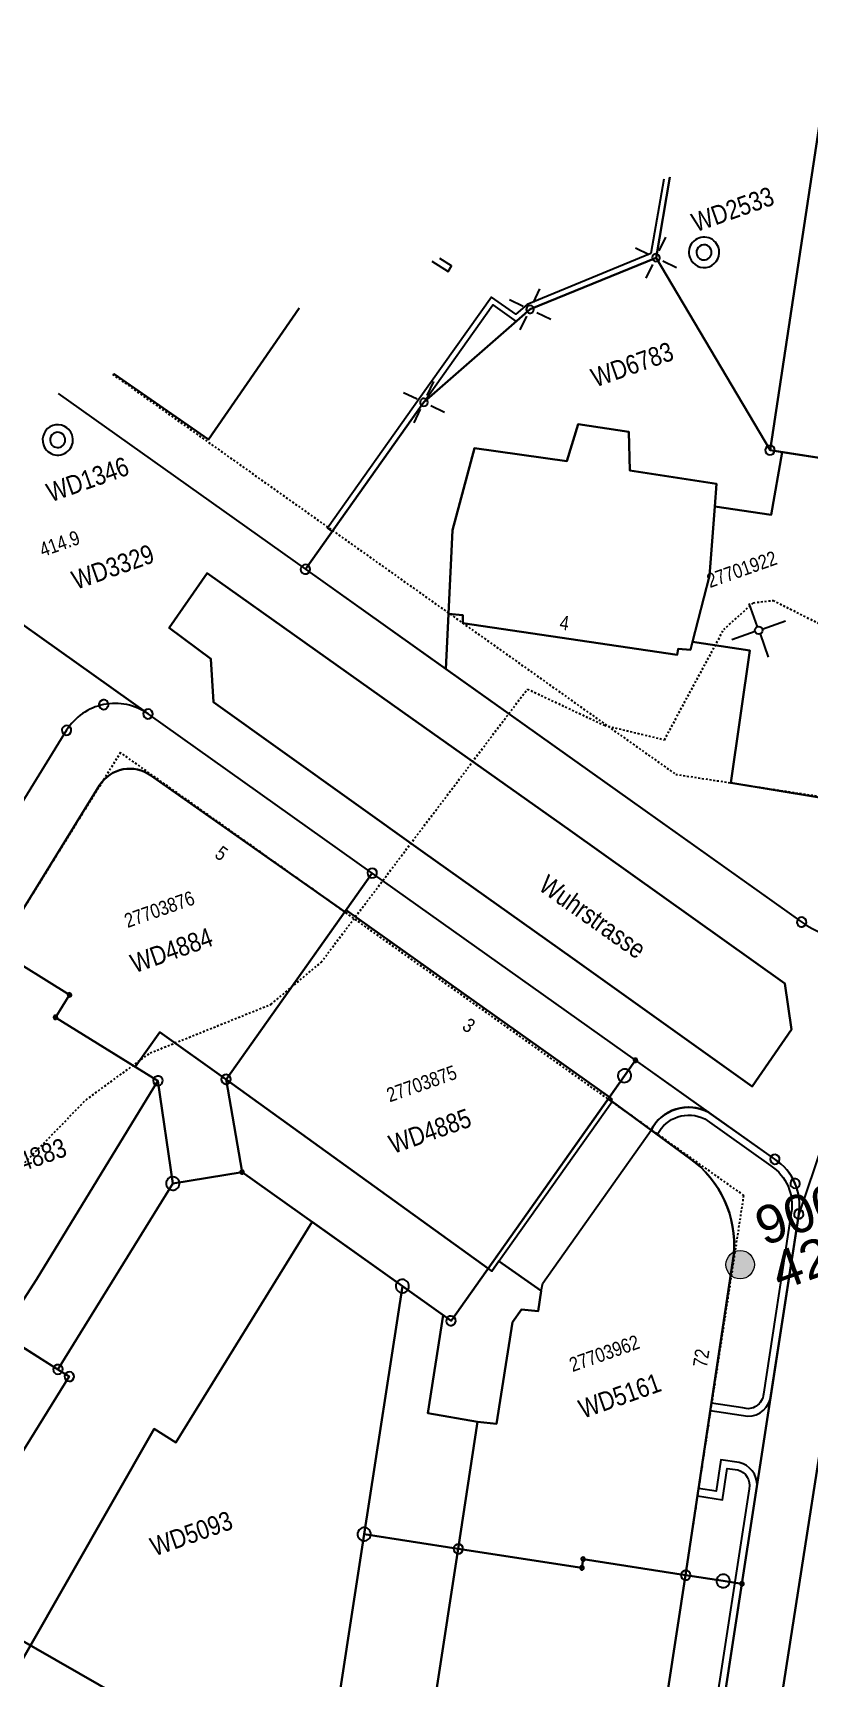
# Model space of a CAD drawing. Header units: metres. Extents: x 679883 to 680199, y 245373 to 245682.
# Drawn here: x 679939.2 to 679980.1, y 245550.8 to 245637.4 of the extents above; entities that cross this region are included whole.
import ezdxf

# ---------------------------------------------------------------- set-up
doc = ezdxf.new("R2010")
doc.units = ezdxf.units.M
doc.linetypes.add('DASHDOT', pattern=[1, 0.5, -0.25, 0, -0.25])
for name, color, linetype in [('1 Projekt-EG', 7, 'Continuous'), ('2 Projekt-UG', 7, 'Continuous'), ('6 Referenzdaten', 7, 'Continuous'), ('7 Projekt-1.OG', 7, 'Continuous'), ('MASSE', 7, 'Continuous')]:
    doc.layers.add(name, color=color, linetype=linetype)
for name, color, linetype, lineweight in [('Fixpunkt', 5, 'Continuous', 0), ('Fixpunkt-Hoehe', 5, 'Continuous', 0), ('Fixpunkt-PNum', 5, 'Continuous', 0)]:
    doc.layers.add(name, color=color, linetype=linetype, lineweight=lineweight)
doc.styles.add('Arial Narrow', font='ARIALN.TTF')
doc.styles.get("Standard").update_dxf_attribs({"font": 'arial.ttf'})
doc.dimstyles.new('ELITE-DIM6', dxfattribs={"dimscale": 10, "dimtxt": 10, "dimasz": 0, "dimexe": 0.3, "dimexo": 51.83, "dimgap": 0.09, "dimtad": 1, "dimdec": 4, "dimdsep": 46, "dimtxsty": 'Arial Narrow', "dimtsz": 0.799999, "dimcen": 0, "dimclrd": 140, "dimclre": 140, "dimclrt": 140, "dimadec": 4, "dimazin": 2, "dimtfac": 1, "dimtdec": 4, "dimtmove": 0, "dimatfit": 3, "dimfxl": 1, "dimtolj": 1, "dimtzin": 0, "dimarcsym": 0})

# ---------------------------------------------------------------- blocks, each defined once
blk = doc.blocks.new('C990')
at = {"layer": 'Fixpunkt'}
h = blk.add_hatch(color=256, dxfattribs=at)
edge = h.paths.add_edge_path()
edge.add_arc((0, 0), 0.75, 0, 360)
blk.add_circle((0, 0), 0.75, dxfattribs=at)
blk = doc.blocks.new('B-3')
at = {"layer": '6 Referenzdaten', "color": 4, "linetype": 'Continuous'}
for points in [[(-2120.479606, 9759.471655), (-1201.140244, 8453.29792), (-319.840244, 9073.79792), (370.359756, 9348.59792), (1085.859756, 9383.69792), (1296.189706, 9759.471655)], [(-774.275441, 9759.471655), (-1454.840244, 9266.99792), (-1809.261735, 9759.471655)], [(-2572.440244, 5573.79792), (-2489.340244, 6061.99792), (-2735.640244, 6412.89792), (-2918.240244, 6284.19792), (-2829.940244, 6174.19792), (-3780.740244, 5401.49792), (-4049.240244, 5193.99792), (-4003.040244, 5135.19792), (-3832.240244, 4917.99792), (-2936.440244, 5638.69792), (-2572.440244, 5573.79792)], [(-2880.140244, 1983.19792), (-2159.640244, 3325.59792), (-1841.340244, 3922.49792), (-2072.340244, 4052.39792), (-1824.840244, 4511.19792), (-1976.440244, 4727.19792), (-2312.140244, 5203.99792), (-3374.640244, 4349.19792), (-3459.240244, 4454.39792), (-4832.540244, 3271.79792), (-4470.040244, 2850.89792), (-3648.040244, 1897.29792), (-3722.640244, 1839.49792), (-3624.940244, 1717.79792), (-3285.940244, 1323.59792), (-3154.740244, 1251.89792), (-3100.740244, 1357.19792), (-2793.440244, 1930.09792), (-2880.140244, 1983.19792)]]:
    blk.add_lwpolyline(points, dxfattribs=at)
for points in [[(-423.340244, 5438.19792), (-1402.140244, 6828.39792), (-2235.940244, 8011.69792, 0.207622), (-2439.740244, 8135.79792, 0.206093), (-2668.840244, 8073.59792), (-3585.540244, 7336.59792), (-4908.540244, 6272.79792), (-5731.240244, 5612.19792), (-5668.140244, 5535.09792), (-5542.440244, 5380.09792), (-4722.240244, 6040.49792), (-3397.140244, 7103.19792), (-2601.140244, 7742.89792, -0.429651), (-2330.140244, 7702.09792), (-1605.940244, 6684.69792), (-1596.940244, 6691.09792), (-617.540244, 5301.29792), (-504.540244, 5380.99792), (-423.340244, 5438.19792)], [(535.859756, 6646.89792), (863.559756, 7270.59792), (594.359756, 7414.49792), (570.059756, 7377.09792), (510.759756, 7404.99792), (495.159756, 7375.89792), (-513.640244, 7910.19792), (-499.440244, 7949.39792), (-569.140244, 7980.79792), (-678.840244, 7711.39792), (644.159756, 5832.29792, 0.261928), (1086.159756, 5620.49792, 0.260827), (1496.459756, 5885.29792), (1477.659756, 6142.19792), (1420.359756, 6172.89792), (951.559756, 6419.59792), (535.859756, 6646.89792)], [(-812.940244, 2653.59792), (117.559756, 4388.79792, 0.138113), (153.259756, 4547.29792, 0.140528), (95.059756, 4702.49792), (-151.340244, 5052.19792, 0.41914), (-468.240244, 5064.79792), (-324.740244, 4855.69792, -0.265079), (-275.340244, 4304.89792), (-1077.040244, 2795.79792), (-2225.740244, 655.49792), (-2049.440244, 560.99792, 0.369529), (-1917.940244, 593.19792), (-812.940244, 2653.59792)]]:
    blk.add_lwpolyline(points, format="xyb", dxfattribs=at)
blk = doc.blocks.new('B-5')
at = {"layer": '6 Referenzdaten', "color": 4, "attachment_point": 5, "style": 'Arial Narrow'}
for s, insert, char_height, width in [('WD6783', (780.359756, 8895.19792), 100, 464.1), ('WD3329', (-2152.740244, 8802.19792), 99.99995, 464.099768), ('WD4884', (-2533.740244, 6797.49792), 99.99999, 464.099954), ('WD4883', (-3628.240244, 6010.59792), 100, 464.1), ('WD4885', (-1567.640244, 5447.29792), 99.99995, 464.099768), ('WD5093', (-3457.740244, 3869.49792), 100, 464.1), ('WD5161', (-1089.440244, 3801.09792), 100, 464.1)]:
    blk.add_mtext(s, dxfattribs=dict(at, insert=insert, char_height=char_height, width=width))
blk = doc.blocks.new('B-6')
at = {"layer": '6 Referenzdaten', "color": 4, "insert": (-384.620692, 6225.189165), "char_height": 99.99994, "width": 668.849599, "attachment_point": 5, "rotation": 305.190008, "style": 'Arial Narrow'}
blk.add_mtext('Wuhrstrasse', dxfattribs=at)
blk = doc.blocks.new('B-7')
at = {"layer": '6 Referenzdaten', "color": 4, "attachment_point": 7, "style": 'Arial Narrow'}
for s, insert, char_height, width in [('WD2533', (1328.612697, 9437.814356), 99.99999, 464.099954), ('WD1346', (-2347.216715, 9230.014346), 99.99995, 464.099768)]:
    blk.add_mtext(s, dxfattribs=dict(at, insert=insert, char_height=char_height, width=width))
blk = doc.blocks.new('B-9')
at = {"layer": '6 Referenzdaten', "color": 4, "linetype": 'Continuous'}
for points in [[(3571.698086, 9759.471655), (3535.759756, 9689.29792), (3370.159756, 9378.89792), (2867.359756, 8438.79792), (2431.859756, 7627.59792), (1496.459756, 5885.29792, -0.260827), (1086.159756, 5620.49792), (117.559756, 4388.79792), (-812.940244, 2653.59792), (-1917.940244, 593.19792), (-1960.740244, 513.29792), (-2434.240244, -370.50208), (-3644.440244, -2523.50208, 0.000099)], [(-3351.840244, -2622.30208), (-2413.340244, -924.20208, 0.000879), (-2140.940244, -430.90208, 0.003724), (-924.540244, 1820.19792), (280.259756, 4053.19792, 0.114172)], [(280.259756, 4053.19792), (-924.540244, 1820.19792, -0.003724), (-2140.940244, -430.90208), (-940.340244, -677.90208, -0.018738)], [(-2120.479606, 9759.471655), (-1201.140244, 8453.29792), (-678.840244, 7711.39792), (644.159756, 5832.29792, 0.261928), (1086.159756, 5620.49792), (117.559756, 4388.79792, 0.138113), (153.259756, 4547.29792, 0.140528), (95.059756, 4702.49792), (-151.340244, 5052.19792), (-423.340244, 5438.19792), (-1402.140244, 6828.39792), (-2235.940244, 8011.69792), (-3099.440244, 9240.49792), (-3465.469672, 9759.471655)], [(-8215.696148, 5006.460093, 0.095567), (-8103.440244, 4971.59792, 0.195659), (-7887.340244, 5037.69792), (-6337.840244, 6281.59792), (-5073.040244, 7296.59792), (-4310.640244, 7907.39792), (-3157.640244, 8832.69792, 0.190751), (-3048.340244, 9024.19792, 0.191974), (-3099.440244, 9240.49792), (-2235.940244, 8011.69792, 0.207622), (-2439.740244, 8135.79792, 0.206093), (-2668.840244, 8073.59792), (-3585.540244, 7336.59792), (-4908.540244, 6272.79792), (-5731.240244, 5612.19792), (-7282.740244, 4367.19792, 0.203663), (-7394.840244, 4160.59792, 0.201476), (-7324.740244, 3938.59792), (-8215.696148, 4974.478764)]]:
    blk.add_lwpolyline(points, format="xyb", dxfattribs=at)
for points in [[(-1112.840244, 6845.69792), (-1890.340244, 7954.59792), (-1828.240244, 8175.19792), (-1979.840244, 8401.49792), (-1695.440244, 8605.79792), (-968.440244, 7575.19792), (-345.140244, 6692.49792), (452.359756, 5556.69792), (404.659756, 5317.29792), (110.259756, 5103.59792), (-557.440244, 6054.69792), (-1112.840244, 6845.69792)], [(-345.140244, 6692.49792), (-968.440244, 7575.19792), (-1695.440244, 8605.79792), (-1979.840244, 8401.49792), (-1828.240244, 8175.19792), (-1890.340244, 7954.59792), (-1112.840244, 6845.69792), (-557.440244, 6054.69792), (110.259756, 5103.59792), (404.659756, 5317.29792), (452.359756, 5556.69792), (-345.140244, 6692.49792)]]:
    blk.add_lwpolyline(points, dxfattribs=at)
blk = doc.blocks.new('B-12')
at = {"layer": '6 Referenzdaten', "color": 9, "linetype": 'Continuous'}
for points in [[(1296.189706, 9759.471655), (1085.859756, 9383.69792), (370.359756, 9348.59792), (-319.840244, 9073.79792), (-1201.140244, 8453.29792), (-678.840244, 7711.39792), (-569.140244, 7980.79792), (-402.640244, 8389.59792), (-148.740244, 8757.29792), (285.859756, 8531.59792), (407.759756, 8694.59792), (644.959756, 8568.29792), (583.259756, 8373.09792), (990.659756, 8156.19792), (941.959756, 8046.69792), (1206.959756, 7906.39792), (1370.659756, 8198.49792), (1314.259756, 8228.79792), (2132.139011, 9759.471655)], [(-1520.340244, 4664.19792), (-2489.340244, 6061.99792), (-2572.440244, 5573.79792), (-2936.440244, 5638.69792), (-3832.240244, 4917.99792), (-4003.040244, 5135.19792), (-4225.840244, 4963.19792), (-4287.140244, 5040.39792), (-4848.640244, 4581.59792), (-4815.440244, 4541.39792), (-5300.340244, 4136.09792), (-5431.440244, 4150.79792), (-5462.740244, 4191.69792), (-5797.340244, 3913.79792), (-5722.940244, 3826.19792)], [(-4832.540244, 3271.79792), (-3459.240244, 4454.39792), (-3374.640244, 4349.19792), (-2312.140244, 5203.99792), (-1976.440244, 4727.19792), (-1824.840244, 4511.19792), (-2072.340244, 4052.39792), (-1841.340244, 3922.49792), (-1750.640244, 3878.89792), (-1493.740244, 4355.09792), (-1426.840244, 4402.09792), (-1346.740244, 4364.19792), (-1296.340244, 4460.19792), (-1453.340244, 4680.89792), (-1506.040244, 4643.79792), (-1520.340244, 4664.19792)]]:
    blk.add_lwpolyline(points, dxfattribs=at)
blk.add_lwpolyline([(-151.340244, 5052.19792), (-423.340244, 5438.19792), (-504.540244, 5380.99792), (-617.540244, 5301.29792), (-607.740244, 5287.39792), (-616.740244, 5281.09792), (-612.240244, 5274.49792), (-468.240244, 5064.79792, -0.41914), (-151.340244, 5052.19792)], format="xyb", dxfattribs=at)
blk = doc.blocks.new('B-14')
at = {"layer": '6 Referenzdaten', "color": 6, "attachment_point": 5, "style": 'Arial Narrow'}
for s, insert, char_height, width, rotation in [('4', (-8.940244, 7732.79792), 74.99995, 49.612467, 332.010007), ('5', (-2115.940244, 7190.89792), 74.99995, 49.612467, 305.010007), ('3', (-1189.340244, 5903.49792), 74.99994, 49.61246, 305.010007), ('72', (-619.240244, 3845.59792), 74.99999, 99.224987, 62.01)]:
    blk.add_mtext(s, dxfattribs=dict(at, insert=insert, char_height=char_height, width=width, rotation=rotation))
for s, insert, char_height, width in [('27701922', (965.259756, 7686.89792), 75, 396.9), ('27703876', (-2521.940244, 7022.09792), 75, 396.9), ('27703875', (-1525.940244, 5697.29792), 74.99995, 396.899735), ('27703962', (-1091.540244, 4038.89792), 75, 396.9)]:
    blk.add_mtext(s, dxfattribs=dict(at, insert=insert, char_height=char_height, width=width))
blk = doc.blocks.new('B-17')
at = {"layer": '6 Referenzdaten', "color": 6, "linetype": 'Continuous'}
for points in [[(1261.767555, 9759.471655), (1067.859756, 9412.89792), (363.959756, 9378.39792), (290.759756, 9349.19792), (200.659756, 9476.99792), (-337.140244, 9098.29792), (-1018.740244, 8618.39792), (-1001.440244, 8593.89792), (-319.840244, 9073.79792), (193.459756, 9435.19792), (279.859756, 9312.59792), (370.359756, 9348.59792), (1085.859756, 9383.69792), (1296.139768, 9759.471655)], [(-32.485484, 9759.471655), (29.059756, 9679.79792), (56.759756, 9701.19792), (11.74629, 9759.471655)]]:
    blk.add_lwpolyline(points, dxfattribs=at)
for points in [[(-338.240244, 3538.89792), (117.559756, 4388.79792, 0.298718), (95.059756, 4702.49792), (-153.940244, 5054.99792, 0.41435), (-468.240244, 5064.79792), (-445.340244, 5031.29792, -0.414005), (-181.040244, 5025.49792), (63.259756, 4678.19792, -0.299432), (82.259756, 4407.69792), (-373.640244, 3557.69792, -0.490948), (-499.740244, 3525.79792), (-647.440244, 3604.29792), (-666.240244, 3568.99792), (-490.040244, 3475.39792, 0.38664), (-338.240244, 3538.89792)], [(-1160.440244, 2005.69792), (-812.940244, 2653.59792), (-565.440244, 3115.19792, 0.356775), (-613.640244, 3260.99792), (-699.540244, 3306.69792), (-777.640244, 3159.79792), (-860.340244, 3203.69792), (-879.140244, 3168.39792), (-761.040244, 3105.69792), (-683.040244, 3252.59792), (-633.940244, 3226.49792, -0.414161), (-610.740244, 3113.89792), (-1193.540244, 2027.99792, -0.332739), (-1292.840244, 1993.59792), (-1459.540244, 2083.09792), (-1478.440244, 2047.89792), (-1308.540244, 1956.69792, 0.341557), (-1160.440244, 2005.69792)]]:
    blk.add_lwpolyline(points, format="xyb", dxfattribs=at)
blk = doc.blocks.new('B-23')
at = {"layer": '6 Referenzdaten', "color": 6, "linetype": 'Continuous'}
for points in [[(-1453.340244, 4680.89792), (-612.240244, 5274.49792)], [(-1296.340244, 4460.19792), (-1274.640244, 4494.89792), (-468.240244, 5064.79792)]]:
    blk.add_lwpolyline(points, dxfattribs=at)
blk = doc.blocks.new('B-24')
at = {"layer": '6 Referenzdaten', "color": 6, "linetype": 'Continuous'}
for points in [[(3571.698086, 9759.471655), (3535.759756, 9689.29792), (3370.159756, 9378.89792), (2867.359756, 8438.79792), (2431.859756, 7627.59792), (1496.459756, 5885.29792, -0.260827), (1086.159756, 5620.49792), (117.559756, 4388.79792), (-812.940244, 2653.59792), (-1960.740244, 513.29792), (-2434.240244, -370.50208), (-3713.140244, -2645.60208)], [(-2120.479606, 9759.471655), (-1201.140244, 8453.29792), (644.159756, 5832.29792, 0.261928), (1086.159756, 5620.49792), (117.559756, 4388.79792, 0.138113), (153.259756, 4547.29792, 0.140528), (95.059756, 4702.49792), (-423.340244, 5438.19792), (-1402.140244, 6828.39792), (-2235.940244, 8011.69792), (-3099.440244, 9240.49792), (-3465.469672, 9759.471655)], [(1496.459756, 5885.29792), (2431.859756, 7627.59792), (2344.159756, 7675.29792), (2252.459756, 7723.99792), (1314.259756, 8228.79792), (1085.859756, 9383.69792), (370.359756, 9348.59792), (-319.840244, 9073.79792), (-1201.140244, 8453.29792), (644.159756, 5832.29792, 0.261928), (1086.159756, 5620.49792, 0.260827), (1496.459756, 5885.29792)], [(-8215.696148, 5006.460093, 0.095567), (-8103.440244, 4971.59792, 0.195659), (-7887.340244, 5037.69792), (-6337.840244, 6281.59792), (-5073.040244, 7296.59792), (-4310.640244, 7907.39792), (-3157.640244, 8832.69792, 0.190751), (-3048.340244, 9024.19792, 0.191974), (-3099.440244, 9240.49792), (-2235.940244, 8011.69792, 0.207622), (-2439.740244, 8135.79792, 0.206093), (-2668.840244, 8073.59792), (-3585.540244, 7336.59792), (-4908.540244, 6272.79792), (-5731.240244, 5612.19792), (-7282.740244, 4367.19792, 0.203663), (-7394.840244, 4160.59792, 0.202279), (-7324.740244, 3938.59792), (-8215.696148, 4974.478764)], [(-1402.140244, 6828.39792), (-2235.940244, 8011.69792, 0.207622), (-2439.740244, 8135.79792, 0.206093), (-2668.840244, 8073.59792), (-3585.540244, 7336.59792), (-3522.440244, 7259.49792), (-3397.140244, 7103.19792), (-3118.240244, 6756.19792), (-3227.040244, 6668.59792), (-2829.940244, 6174.19792), (-2936.440244, 5638.69792), (-2572.440244, 5573.79792), (-2489.340244, 6061.99792), (-1402.140244, 6828.39792)], [(-812.940244, 2653.59792), (117.559756, 4388.79792, 0.138113), (153.259756, 4547.29792, 0.140528), (95.059756, 4702.49792), (-423.340244, 5438.19792), (-504.540244, 5380.99792), (-1795.740244, 4469.79792), (-1976.440244, 4727.19792), (-2601.040244, 3563.29792), (-2159.640244, 3325.59792), (-1579.140244, 3013.79792), (-1557.740244, 3055.09792), (-1077.040244, 2795.79792), (-900.640244, 2701.29792), (-812.940244, 2653.59792)]]:
    blk.add_lwpolyline(points, format="xyb", dxfattribs=at)
for points in [[(-2120.479606, 9759.471655), (-1201.140244, 8453.29792), (-319.840244, 9073.79792), (370.359756, 9348.59792), (1085.859756, 9383.69792), (1296.139768, 9759.471655)], [(1296.139768, 9759.471655), (1085.859756, 9383.69792), (1314.259756, 8228.79792), (2252.459756, 7723.99792), (2344.159756, 7675.29792), (2431.859756, 7627.59792), (2867.359756, 8438.79792), (3370.159756, 9378.89792), (3282.459756, 9426.69792), (3155.459756, 9494.89792), (2663.043522, 9759.471655)], [(-2936.440244, 5638.69792), (-2829.940244, 6174.19792), (-3227.040244, 6668.59792), (-3118.240244, 6756.19792), (-3397.140244, 7103.19792), (-3522.440244, 7259.49792), (-3585.540244, 7336.59792), (-4908.540244, 6272.79792), (-4722.240244, 6040.49792), (-4049.240244, 5193.99792), (-3832.240244, 4917.99792), (-2936.440244, 5638.69792)], [(-423.340244, 5438.19792), (-1402.140244, 6828.39792), (-2489.340244, 6061.99792), (-2572.440244, 5573.79792), (-1976.440244, 4727.19792), (-1795.740244, 4469.79792), (-504.540244, 5380.99792), (-423.340244, 5438.19792)], [(-4049.240244, 5193.99792), (-4722.240244, 6040.49792), (-4908.540244, 6272.79792), (-5731.240244, 5612.19792), (-5668.140244, 5535.09792), (-4876.240244, 4559.19792), (-4848.640244, 4581.59792), (-4566.740244, 4240.59792), (-3788.440244, 4862.59792), (-3832.240244, 4917.99792), (-4049.240244, 5193.99792)], [(-2601.040244, 3563.29792), (-1976.440244, 4727.19792), (-2572.440244, 5573.79792), (-2936.440244, 5638.69792), (-3832.240244, 4917.99792), (-3788.440244, 4862.59792), (-4566.740244, 4240.59792), (-4521.040244, 4191.19792), (-4783.040244, 3979.49792), (-4090.640244, 3176.29792), (-3473.440244, 2461.99792), (-3173.940244, 2495.19792), (-2601.040244, 3563.29792)], [(-4470.040244, 2850.89792), (-4090.640244, 3176.29792), (-4783.040244, 3979.49792), (-5095.540244, 3726.09792), (-5722.940244, 3826.19792), (-6392.740244, 3239.79792), (-6579.340244, 3073.09792), (-5572.740244, 1904.29792), (-4470.040244, 2850.89792)], [(-1960.740244, 513.29792), (-812.940244, 2653.59792), (-900.640244, 2701.29792), (-1077.040244, 2795.79792), (-1557.740244, 3055.09792), (-1579.140244, 3013.79792), (-2159.640244, 3325.59792), (-2601.040244, 3563.29792), (-3173.940244, 2495.19792), (-3254.540244, 1552.99792), (-3100.740244, 1357.19792), (-2628.140244, 1098.89792), (-2723.640244, 922.49792), (-2225.740244, 655.49792), (-2049.440244, 560.99792), (-1960.740244, 513.29792)]]:
    blk.add_lwpolyline(points, dxfattribs=at)
blk = doc.blocks.new('B-25')
at = {"layer": '6 Referenzdaten', "color": 3, "linetype": 'DASHDOT'}
blk.add_lwpolyline([(-1816.443257, 9759.471655), (277.559756, 6786.09792)], dxfattribs=at)
blk.add_lwpolyline([(-1816.443257, 9759.471655), (277.559756, 6786.09792)], dxfattribs=at)
blk = doc.blocks.new('B-27')
at = {"layer": '6 Referenzdaten', "color": 3, "linetype": 'DASHDOT'}
blk.add_lwpolyline([(-8215.696148, 5954.80422), (-8136.140244, 5842.09792), (-7866.240244, 5343.19792), (-6875.940244, 4275.19792), (-6725.540244, 4246.29792), (-5732.040244, 4966.99792), (-3219.640244, 6206.59792), (-2819.740244, 6326.19792), (-2134.140244, 6355.49792), (-1812.140244, 6475.79792), (-308.740244, 7469.59792), (9.859756, 7154.69792), (282.459756, 6977.49792), (769.559756, 7419.79792), (964.459756, 7501.19792), (1065.859756, 7478.19792), (1275.059756, 7260.29792)], dxfattribs=at)
blk = doc.blocks.new('B-29')
at = {"layer": '6 Referenzdaten', "color": 3, "insert": (-2483.862268, 8973.38389), "char_height": 75, "width": 223.65, "attachment_point": 7, "style": 'Arial Narrow'}
blk.add_mtext('414.9', dxfattribs=at)
blk = doc.blocks.new('LFP3ST-8')
at = {"layer": '6 Referenzdaten', "color": 6, "linetype": 'Continuous'}
for points in [[(1253.659756, 9325.79792, 1), (1413.659756, 9325.79792, 1), (1253.659756, 9325.79792)], [(1293.659756, 9325.79792, 1), (1373.659756, 9325.79792, 1), (1293.659756, 9325.79792)]]:
    blk.add_lwpolyline(points, format="xyb", dxfattribs=at)
blk = doc.blocks.new('LFP3ST-9')
at = {"layer": '6 Referenzdaten', "color": 6, "linetype": 'Continuous'}
for points in [[(-2283.640244, 9529.49792, 1), (-2123.640244, 9529.49792, 1), (-2283.640244, 9529.49792)], [(-2243.640244, 9529.49792, 1), (-2163.640244, 9529.49792, 1), (-2243.640244, 9529.49792)]]:
    blk.add_lwpolyline(points, format="xyb", dxfattribs=at)
blk = doc.blocks.new('GPM-5')
at = {"layer": '6 Referenzdaten', "color": 6, "linetype": 'Continuous'}
blk.add_lwpolyline([(-1976.440244, 4762.19792, 1), (-1976.440244, 4692.19792, 1), (-1976.440244, 4762.19792)], format="xyb", dxfattribs=at)
blk = doc.blocks.new('GPBOL-16')
at = {"layer": '6 Referenzdaten', "color": 6, "linetype": 'Continuous'}
blk.add_lwpolyline([(-1795.740244, 4494.79792, 1), (-1795.740244, 4444.79792, 1), (-1795.740244, 4494.79792)], format="xyb", dxfattribs=at)
blk = doc.blocks.new('GPUV-2')
at = {"layer": '6 Referenzdaten', "color": 4, "linetype": 'Continuous'}
blk.add_lwpolyline([(-1579.140244, 3023.79792, 1), (-1579.140244, 3003.79792, 1), (-1579.140244, 3023.79792)], format="xyb", dxfattribs=at)
blk = doc.blocks.new('GPUV-3')
at = {"layer": '6 Referenzdaten', "color": 4, "linetype": 'Continuous'}
blk.add_lwpolyline([(-1557.740244, 3065.09792, 1), (-1557.740244, 3045.09792, 1), (-1557.740244, 3065.09792)], format="xyb", dxfattribs=at)
blk = doc.blocks.new('GPBOL-17')
at = {"layer": '6 Referenzdaten', "color": 6, "linetype": 'Continuous'}
blk.add_lwpolyline([(-1402.140244, 6853.39792, 1), (-1402.140244, 6803.39792, 1), (-1402.140244, 6853.39792)], format="xyb", dxfattribs=at)
blk = doc.blocks.new('GPBOL-18')
at = {"layer": '6 Referenzdaten', "color": 6, "linetype": 'Continuous'}
blk.add_lwpolyline([(-1201.140244, 8478.29792, 1), (-1201.140244, 8428.29792, 1), (-1201.140244, 8478.29792)], format="xyb", dxfattribs=at)
blk = doc.blocks.new('GPBOL-19')
at = {"layer": '6 Referenzdaten', "color": 6, "linetype": 'Continuous'}
blk.add_lwpolyline([(-1077.040244, 2820.79792, 1), (-1077.040244, 2770.79792, 1), (-1077.040244, 2820.79792)], format="xyb", dxfattribs=at)
blk = doc.blocks.new('GPM-6')
at = {"layer": '6 Referenzdaten', "color": 6, "linetype": 'Continuous'}
blk.add_lwpolyline([(-900.640244, 2736.29792, 1), (-900.640244, 2666.29792, 1), (-900.640244, 2736.29792)], format="xyb", dxfattribs=at)
blk = doc.blocks.new('GPUV-4')
at = {"layer": '6 Referenzdaten', "color": 4, "linetype": 'Continuous'}
blk.add_lwpolyline([(-812.940244, 2663.59792, 1), (-812.940244, 2643.59792, 1), (-812.940244, 2663.59792)], format="xyb", dxfattribs=at)
blk = doc.blocks.new('GPM-7')
at = {"layer": '6 Referenzdaten', "color": 6, "linetype": 'Continuous'}
blk.add_lwpolyline([(-504.540244, 5415.99792, 1), (-504.540244, 5345.99792, 1), (-504.540244, 5415.99792)], format="xyb", dxfattribs=at)
blk = doc.blocks.new('GPUV-5')
at = {"layer": '6 Referenzdaten', "color": 4, "linetype": 'Continuous'}
blk.add_lwpolyline([(-423.340244, 5448.19792, 1), (-423.340244, 5428.19792, 1), (-423.340244, 5448.19792)], format="xyb", dxfattribs=at)
blk = doc.blocks.new('GPKRZ')
at = {"layer": '6 Referenzdaten', "color": 4, "linetype": 'Continuous'}
for points in [[(-404.740244, 9158.69792), (-348.140244, 9102.09792)], [(-291.640244, 9102.19792), (-234.940244, 9158.69792)], [(-404.740244, 8988.89792), (-348.140244, 9045.49792)], [(-291.540244, 9045.49792), (-234.940244, 8988.89792)]]:
    blk.add_lwpolyline(points, dxfattribs=at)
blk.add_lwpolyline([(-319.840244, 9093.79792, 1), (-319.840244, 9053.79792, 1), (-319.840244, 9093.79792)], format="xyb", dxfattribs=at)
blk = doc.blocks.new('GPBOL-20')
at = {"layer": '6 Referenzdaten', "color": 6, "linetype": 'Continuous'}
blk.add_lwpolyline([(95.059756, 4727.49792, 1), (95.059756, 4677.49792, 1), (95.059756, 4727.49792)], format="xyb", dxfattribs=at)
blk = doc.blocks.new('GPBOL-21')
at = {"layer": '6 Referenzdaten', "color": 6, "linetype": 'Continuous'}
blk.add_lwpolyline([(117.559756, 4413.79792, 1), (117.559756, 4363.79792, 1), (117.559756, 4413.79792)], format="xyb", dxfattribs=at)
blk = doc.blocks.new('GPBOL-22')
at = {"layer": '6 Referenzdaten', "color": 6, "linetype": 'Continuous'}
blk.add_lwpolyline([(153.259756, 4572.29792, 1), (153.259756, 4522.29792, 1), (153.259756, 4572.29792)], format="xyb", dxfattribs=at)
blk = doc.blocks.new('GPKRZ-2')
at = {"layer": '6 Referenzdaten', "color": 4, "linetype": 'Continuous'}
for points in [[(285.459756, 9433.49792), (342.059756, 9376.89792)], [(398.559756, 9376.99792), (455.259756, 9433.49792)], [(285.459756, 9263.69792), (342.059756, 9320.29792)], [(398.659756, 9320.29792), (455.259756, 9263.69792)]]:
    blk.add_lwpolyline(points, dxfattribs=at)
blk.add_lwpolyline([(370.359756, 9368.59792, 1), (370.359756, 9328.59792, 1), (370.359756, 9368.59792)], format="xyb", dxfattribs=at)
blk = doc.blocks.new('GPBOL-23')
at = {"layer": '6 Referenzdaten', "color": 6, "linetype": 'Continuous'}
blk.add_lwpolyline([(644.159756, 5857.29792, 1), (644.159756, 5807.29792, 1), (644.159756, 5857.29792)], format="xyb", dxfattribs=at)
blk = doc.blocks.new('GPKRZ-3')
at = {"layer": '6 Referenzdaten', "color": 4, "linetype": 'Continuous'}
for points in [[(1000.959756, 9468.59792), (1057.559756, 9411.99792)], [(1114.059756, 9412.09792), (1170.759756, 9468.59792)], [(1000.959756, 9298.79792), (1057.559756, 9355.39792)], [(1114.159756, 9355.39792), (1170.759756, 9298.79792)]]:
    blk.add_lwpolyline(points, dxfattribs=at)
blk.add_lwpolyline([(1085.859756, 9403.69792, 1), (1085.859756, 9363.69792, 1), (1085.859756, 9403.69792)], format="xyb", dxfattribs=at)
blk = doc.blocks.new('GPBOL-25')
at = {"layer": '6 Referenzdaten', "color": 6, "linetype": 'Continuous'}
blk.add_lwpolyline([(1314.259756, 8253.79792, 1), (1314.259756, 8203.79792, 1), (1314.259756, 8253.79792)], format="xyb", dxfattribs=at)
blk = doc.blocks.new('GPUV-7')
at = {"layer": '6 Referenzdaten', "color": 4, "linetype": 'Continuous'}
blk.add_lwpolyline([(-3118.240244, 6766.19792, 1), (-3118.240244, 6746.19792, 1), (-3118.240244, 6766.19792)], format="xyb", dxfattribs=at)
blk = doc.blocks.new('GPBOL-35')
at = {"layer": '6 Referenzdaten', "color": 6, "linetype": 'Continuous'}
blk.add_lwpolyline([(-2235.940244, 8036.69792, 1), (-2235.940244, 7986.69792, 1), (-2235.940244, 8036.69792)], format="xyb", dxfattribs=at)
blk = doc.blocks.new('GPBOL-36')
at = {"layer": '6 Referenzdaten', "color": 6, "linetype": 'Continuous'}
blk.add_lwpolyline([(-2668.840244, 8098.59792, 1), (-2668.840244, 8048.59792, 1), (-2668.840244, 8098.59792)], format="xyb", dxfattribs=at)
blk = doc.blocks.new('GPBOL-37')
at = {"layer": '6 Referenzdaten', "color": 6, "linetype": 'Continuous'}
blk.add_lwpolyline([(-2439.740244, 8160.79792, 1), (-2439.740244, 8110.79792, 1), (-2439.740244, 8160.79792)], format="xyb", dxfattribs=at)
blk = doc.blocks.new('GPBOL-66')
at = {"layer": '6 Referenzdaten', "color": 6, "linetype": 'Continuous'}
blk.add_lwpolyline([(-2159.640244, 3350.59792, 1), (-2159.640244, 3300.59792, 1), (-2159.640244, 3350.59792)], format="xyb", dxfattribs=at)
blk = doc.blocks.new('GPM-25')
at = {"layer": '6 Referenzdaten', "color": 6, "linetype": 'Continuous'}
blk.add_lwpolyline([(-2601.040244, 3598.29792, 1), (-2601.040244, 3528.29792, 1), (-2601.040244, 3598.29792)], format="xyb", dxfattribs=at)
blk = doc.blocks.new('GPBOL-72')
at = {"layer": '6 Referenzdaten', "color": 6, "linetype": 'Continuous'}
blk.add_lwpolyline([(-3788.440244, 4887.59792, 1), (-3788.440244, 4837.59792, 1), (-3788.440244, 4887.59792)], format="xyb", dxfattribs=at)
blk = doc.blocks.new('GPBOL-73')
at = {"layer": '6 Referenzdaten', "color": 6, "linetype": 'Continuous'}
blk.add_lwpolyline([(-3832.240244, 4942.99792, 1), (-3832.240244, 4892.99792, 1), (-3832.240244, 4942.99792)], format="xyb", dxfattribs=at)
blk = doc.blocks.new('GPUV-17')
at = {"layer": '6 Referenzdaten', "color": 4, "linetype": 'Continuous'}
blk.add_lwpolyline([(-2572.440244, 5583.79792, 1), (-2572.440244, 5563.79792, 1), (-2572.440244, 5583.79792)], format="xyb", dxfattribs=at)
blk = doc.blocks.new('GPM-27')
at = {"layer": '6 Referenzdaten', "color": 6, "linetype": 'Continuous'}
blk.add_lwpolyline([(-2936.440244, 5673.69792, 1), (-2936.440244, 5603.69792, 1), (-2936.440244, 5673.69792)], format="xyb", dxfattribs=at)
blk = doc.blocks.new('GPBOL-77')
at = {"layer": '6 Referenzdaten', "color": 6, "linetype": 'Continuous'}
blk.add_lwpolyline([(-2489.340244, 6086.99792, 1), (-2489.340244, 6036.99792, 1), (-2489.340244, 6086.99792)], format="xyb", dxfattribs=at)
blk = doc.blocks.new('GPBOL-78')
at = {"layer": '6 Referenzdaten', "color": 6, "linetype": 'Continuous'}
blk.add_lwpolyline([(-2829.940244, 6199.19792, 1), (-2829.940244, 6149.19792, 1), (-2829.940244, 6199.19792)], format="xyb", dxfattribs=at)
blk = doc.blocks.new('GPUV-19')
at = {"layer": '6 Referenzdaten', "color": 4, "linetype": 'Continuous'}
blk.add_lwpolyline([(-3227.040244, 6678.59792, 1), (-3227.040244, 6658.59792, 1), (-3227.040244, 6678.59792)], format="xyb", dxfattribs=at)
blk = doc.blocks.new('65')
at = {"layer": '6 Referenzdaten', "color": 3, "linetype": 'DASHDOT'}
blk.add_lwpolyline([(-7135.340244, 4102.59792), (-4019.440244, 482.19792)], dxfattribs=at)
blk.add_lwpolyline([(-7135.340244, 4102.59792), (-4019.440244, 482.19792)], dxfattribs=at)
blk = doc.blocks.new('147')
at = {"layer": '6 Referenzdaten', "color": 3, "linetype": 'DASHDOT'}
blk.add_lwpolyline([(-4019.440244, 482.19792), (-2697.340244, -226.20208), (-122.140244, 4577.39792)], dxfattribs=at)
blk.add_lwpolyline([(-4019.440244, 482.19792), (-2697.340244, -226.20208), (-122.140244, 4577.39792)], dxfattribs=at)
blk = doc.blocks.new('148')
at = {"layer": '6 Referenzdaten', "color": 3, "linetype": 'DASHDOT'}
blk.add_lwpolyline([(-122.140244, 4577.39792), (-2440.940244, 7868.79792), (-7135.340244, 4102.59792)], dxfattribs=at)
blk.add_lwpolyline([(-122.140244, 4577.39792), (-2440.940244, 7868.79792), (-7135.340244, 4102.59792)], dxfattribs=at)
blk = doc.blocks.new('149')
at = {"layer": '6 Referenzdaten', "color": 3, "linetype": 'DASHDOT'}
blk.add_lwpolyline([(277.559756, 6786.09792), (1422.359756, 6173.39792), (2252.459756, 7723.99792)], dxfattribs=at)
blk.add_lwpolyline([(277.559756, 6786.09792), (1422.359756, 6173.39792), (2252.459756, 7723.99792)], dxfattribs=at)
blk = doc.blocks.new('NETZKR-10')
at = {"layer": '6 Referenzdaten', "color": 8, "linetype": 'Continuous'}
for points in [[(942.459756, 7374.89792), (942.459756, 7504.89792)], [(922.459756, 7354.89792), (792.459756, 7354.89792)], [(942.459756, 7334.89792), (942.459756, 7204.89792)], [(962.459756, 7354.89792), (1092.459756, 7354.89792)]]:
    blk.add_lwpolyline(points, dxfattribs=at)
blk.add_circle((942.459756, 7354.89792), 20, dxfattribs=at)
blk = doc.blocks.new('B-35')
at = {"layer": '6 Referenzdaten', "color": 3, "linetype": 'Continuous'}
for points in [[(-1809.261735, 9759.471655), (-1454.840244, 9266.99792), (-774.275441, 9759.471655)], [(2132.139011, 9759.471655), (1314.259756, 8228.79792), (1370.659756, 8198.49792), (2215.159756, 7744.09792), (3155.459756, 9494.89792), (2663.043522, 9759.471655), (3155.459756, 9494.89792), (3297.231682, 9759.471655)], [(941.959756, 8046.69792), (990.659756, 8156.19792), (583.259756, 8373.09792), (644.959756, 8568.29792), (407.759756, 8694.59792), (285.859756, 8531.59792), (-148.740244, 8757.29792), (-402.640244, 8389.59792), (-569.140244, 7980.79792), (-499.440244, 7949.39792), (-513.640244, 7910.19792), (495.159756, 7375.89792), (510.759756, 7404.99792), (570.059756, 7377.09792), (594.359756, 7414.49792), (793.459756, 7711.39792), (941.959756, 8046.69792)], [(1420.359756, 6172.89792), (2252.459756, 7723.99792), (2215.159756, 7744.09792), (1370.659756, 8198.49792), (1206.959756, 7906.39792), (941.959756, 8046.69792), (793.459756, 7711.39792), (594.359756, 7414.49792), (863.559756, 7270.59792), (535.859756, 6646.89792), (951.559756, 6419.59792), (1420.359756, 6172.89792)], [(-3780.740244, 5401.49792), (-2829.940244, 6174.19792), (-2918.240244, 6284.19792), (-3227.040244, 6668.59792), (-3118.240244, 6756.19792), (-3397.140244, 7103.19792), (-4722.240244, 6040.49792), (-4049.240244, 5193.99792), (-3780.740244, 5401.49792)], [(-617.540244, 5301.29792), (-1596.940244, 6691.09792), (-1605.940244, 6684.69792), (-2489.340244, 6061.99792), (-1520.340244, 4664.19792), (-617.540244, 5301.29792)], [(-2225.740244, 655.49792), (-2723.640244, 922.49792), (-2628.140244, 1098.89792), (-3100.740244, 1357.19792), (-3154.740244, 1251.89792), (-3285.940244, 1323.59792), (-3624.940244, 1717.79792), (-4014.240244, 1384.29792), (-3922.740244, 1276.59792), (-4373.240244, 890.19792), (-4018.340244, 477.19792), (-2701.840244, -227.30208), (-2225.740244, 655.49792), (-1077.040244, 2795.79792), (-1557.740244, 3055.09792), (-1579.140244, 3013.79792), (-2159.640244, 3325.59792), (-2880.140244, 1983.19792), (-2793.440244, 1930.09792), (-3100.740244, 1357.19792), (-2628.140244, 1098.89792), (-2723.640244, 922.49792), (-2225.740244, 655.49792)]]:
    blk.add_lwpolyline(points, dxfattribs=at)
for points in [[(-1605.940244, 6684.69792), (-2330.140244, 7702.09792, 0.429651), (-2601.140244, 7742.89792), (-3397.140244, 7103.19792), (-3118.240244, 6756.19792), (-3227.040244, 6668.59792), (-2918.240244, 6284.19792), (-2735.640244, 6412.89792), (-2489.340244, 6061.99792), (-1605.940244, 6684.69792)], [(-1077.040244, 2795.79792), (-275.340244, 4304.89792, 0.265079), (-324.740244, 4855.69792), (-468.240244, 5064.79792), (-612.240244, 5274.49792), (-616.740244, 5281.09792), (-607.740244, 5287.39792), (-617.540244, 5301.29792), (-1520.340244, 4664.19792), (-1506.040244, 4643.79792), (-1453.340244, 4680.89792), (-1296.340244, 4460.19792), (-1346.740244, 4364.19792), (-1426.840244, 4402.09792), (-1493.740244, 4355.09792), (-1750.640244, 3878.89792), (-1841.340244, 3922.49792), (-2159.640244, 3325.59792), (-1579.140244, 3013.79792), (-1557.740244, 3055.09792), (-1077.040244, 2795.79792)]]:
    blk.add_lwpolyline(points, format="xyb", dxfattribs=at)
blk = doc.blocks.new('B-66')
at = {"layer": '1 Projekt-EG', "color": 7, "linetype": 'Continuous'}
for points in [[(770.067972, 1585.270236), (1974.94617, 3832.701105), (2734.214933, 3425.646814), (2057.813726, 517.746457), (818.149601, 1182.263155), (770.067972, 1585.270236)], [(455.402876, 998.332858), (-520.779168, -822.49718), (1338.842078, -1819.466231), (1899.619653, -773.461054), (2016.056211, 338.693891), (1526.244957, 393.604484), (1529.485704, 422.502473), (455.402876, 998.332858)], [(1649.950437, -1986.255645), (1766.288799, -2048.62622), (1802.57902, -1701.566788), (1649.950437, -1986.255645)]]:
    blk.add_lwpolyline(points, dxfattribs=at)
blk = doc.blocks.new('B-68')
at = {"layer": '2 Projekt-UG', "color": 1, "linetype": 'Continuous'}
blk.add_lwpolyline([(2102.641137, -2214.198898), (2374.875472, -75.604923), (2540.181598, 890.794029), (2725.158561, 1821.633386), (2899.322657, 2593.306103), (2936.321428, 2757.252671), (3063.038478, 3223.263228), (1984.349464, 3801.563051), (154.37701, 388.158619), (145.563676, 392.883567), (-503.171718, -817.187253), (2102.641137, -2214.198898)], dxfattribs=at)
blk = doc.blocks.new('*D325')
at = {"layer": 'MASSE', "color": 140, "linetype": 'ByBlock', "transparency": 16777216}
for p, q in [((-1209.484805, -453.272425), (1286.241052, 4201.926828)), ((1283.597055, 4203.344317), (1430.020296, 4124.844481)), ((1287.932232, 4196.32662), (1284.549873, 4207.527036)), ((-1065.697515, -530.359078), (-1212.128803, -451.854936)), ((-1211.175985, -447.672217), (-1207.793625, -458.872634))]:
    blk.add_line(p, q, dxfattribs=at)
at = {"layer": 'MASSE', "color": 9, "linetype": 'ByBlock', "transparency": 16777216}
for p in [(1974.94617, 3832.701105), (-697.040244, -728.00208)]:
    blk.add_point(p, dxfattribs=at)
at = {"layer": 'MASSE', "color": 140, "transparency": 16777216, "insert": (16.344788, 1886.13959), "char_height": 100, "width": 298.2, "attachment_point": 8, "rotation": 61.803538, "style": 'Arial Narrow'}
blk.add_mtext('52.82', dxfattribs=at)
blk = doc.blocks.new('B-108')
at = {"layer": '7 Projekt-1.OG', "color": 3, "linetype": 'Continuous'}
blk.add_lwpolyline([(-520.771485, -822.502155), (1766.241555, -2048.714357), (2015.921535, 338.721992), (2734.214938, 3425.646811), (1974.910244, 3832.833829), (-520.81878, -822.590343)], dxfattribs=at)
blk = doc.blocks.new('A$C67BD5B28')
at = {"layer": '1 Projekt-EG'}
blk.add_blockref('B-66', (8215.69616, 14153.56272), dxfattribs=at)
at = {"layer": '2 Projekt-UG'}
blk.add_blockref('B-68', (8215.69616, 14153.56272), dxfattribs=at)
at = {"layer": '6 Referenzdaten'}
for name in ['B-9', 'B-12', 'B-24', 'B-25', 'B-27', 'B-35', 'B-17', 'B-3', 'B-14', 'LFP3ST-9', 'B-7', 'B-5', 'GPKRZ-2', 'GPKRZ-3', 'LFP3ST-8', 'GPKRZ', 'B-29', 'GPBOL-18', 'GPBOL-25', 'B-23', 'GPBOL-36', 'GPBOL-37', 'GPBOL-35', '148', '149', 'NETZKR-10', 'GPBOL-17', 'GPUV-7', 'GPUV-19', 'B-6', 'GPBOL-78', 'GPBOL-77', 'GPBOL-23', 'GPM-27', 'GPUV-17', 'GPM-7', 'GPUV-5', 'GPBOL-73', 'GPBOL-72', 'GPM-5', 'GPBOL-20', '147', 'GPBOL-22', 'GPBOL-16', 'GPBOL-21', '65', 'GPM-25', 'GPBOL-66', 'GPUV-2', 'GPUV-3', 'GPBOL-19', 'GPM-6', 'GPUV-4']:
    blk.add_blockref(name, (8215.69616, 14153.56272), dxfattribs=at)
at = {"layer": '7 Projekt-1.OG'}
blk.add_blockref('B-108', (8215.69616, 14153.56272), dxfattribs=at)
at = {"layer": 'MASSE', "color": 140}
dim = blk.add_linear_dim(base=(7006.2113548389, 13700.2902954323), p1=(7518.6559158389, 13425.5606404323), p2=(10190.6423298389, 17986.2638254323), angle=61.8035379999, dimstyle='ELITE-DIM6', dxfattribs=at)
dim.commit()
dim.dimension.update_dxf_attribs({"geometry": '*D325', "text_midpoint": (8187.9743158389, 16063.3271274323), "dimtype": 128, "insert": (8215.6961598389, 14153.5627204323)})

msp = doc.modelspace()

# ---------------------------------------------------------------- block references
at = {"xscale": 0.01, "yscale": 0.01, "zscale": 0.01, "rotation": 19.46499704376711}
msp.add_blockref('A$C67BD5B28', (679962.765, 245372.632), dxfattribs=at)
at = {"layer": 'Fixpunkt'}
ref = msp.add_blockref('C990', (679976.461, 245572.568, 421.548), dxfattribs=dict(at, rotation=19.46499704376711))
ref.add_attrib('PNum', '900102', (679977.709, 245573.539, 421.548), dxfattribs={"layer": 'Fixpunkt-PNum', "height": 2, "rotation": 19.465})
ref.add_attrib('Hoehe', '421.5480', (679978.542, 245571.182, 421.548), dxfattribs={"layer": 'Fixpunkt-Hoehe', "height": 2, "rotation": 19.465})

doc.saveas('drawing.dxf')
